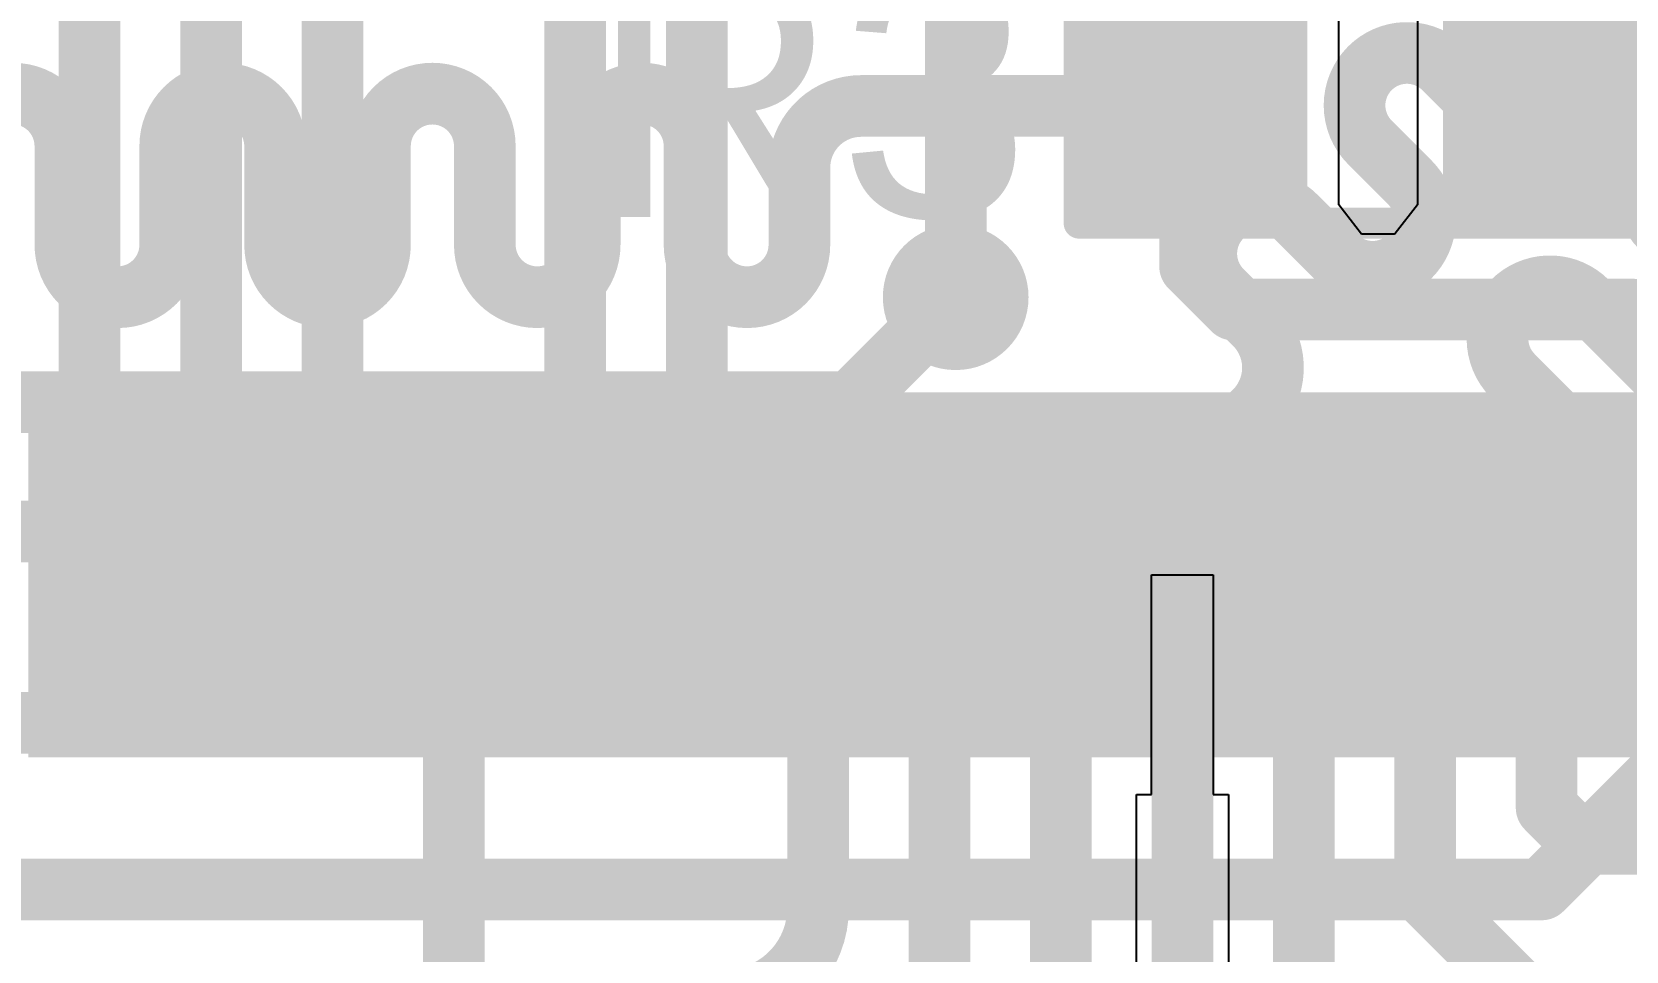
# Model space of a CAD drawing. Header units: millimetres. Extents: x -0.06 to 2.07, y -0.2 to 1.65.
# Drawn here: x 1.0002 to 1.2587, y 0.162 to 0.311 of the extents above; entities that cross this region are included whole.
import ezdxf

# ---------------------------------------------------------------- set-up
doc = ezdxf.new("R2010")
doc.units = ezdxf.units.MM
doc.header["$MEASUREMENT"] = 0
for name, color, linetype in [('BottomLayer', 5, 'Continuous'), ('TopLayer', 1, 'Continuous'), ('TopOverlay', 2, 'Continuous'), ('TopPaste', 8, 'Continuous'), ('TopSolder', 216, 'Continuous'), ('ViaHoleLayer', 16, 'Continuous')]:
    doc.layers.add(name, color=color, linetype=linetype)
doc.styles.add('Arial', font='', dxfattribs={"height": 0.2})
doc.styles.get('Arial').set_extended_font_data('Arial')

# ---------------------------------------------------------------- blocks, each defined once
blk = doc.blocks.new('R___0603_16')
at = {"layer": 'TopLayer'}
for points in [[(-0.015, 0.0175), (-0.015, -0.0175), (-0.045, -0.0175), (-0.045, 0.0175)], [(0.045, 0.0175), (0.045, -0.0175), (0.015, -0.0175), (0.015, 0.0175)]]:
    blk.add_hatch(color=1, dxfattribs=at).paths.add_polyline_path(points)
at = {"layer": 'TopPaste'}
for points in [[(-0.015, 0.0175), (-0.015, -0.0175), (-0.045, -0.0175), (-0.045, 0.0175)], [(0.045, 0.0175), (0.045, -0.0175), (0.015, -0.0175), (0.015, 0.0175)]]:
    blk.add_hatch(color=8, dxfattribs=at).paths.add_polyline_path(points)
at = {"layer": 'TopSolder'}
for points in [[(-0.011, 0.0215), (-0.011, -0.0215), (-0.049, -0.0215), (-0.049, 0.0215)], [(0.049, 0.0215), (0.049, -0.0215), (0.011, -0.0215), (0.011, 0.0215)]]:
    blk.add_hatch(color=216, dxfattribs=at).paths.add_polyline_path(points)
at = {"layer": 'TopOverlay', "const_width": 0.005}
for points in [[(0.048, 0.021), (-0.048, 0.021)], [(-0.048, 0.021), (-0.048, -0.021)], [(0.048, 0.021), (0.048, -0.021)], [(0.048, -0.021), (-0.048, -0.021)]]:
    blk.add_lwpolyline(points, dxfattribs=at)
at = {"layer": 'TopOverlay', "const_width": 0.0025}
for points in [[(-0.04925, 0.021, 1), (-0.04675, 0.021, 1)], [(-0.04925, 0.021, 1), (-0.04675, 0.021, 1)], [(0.04675, 0.021, 1), (0.04925, 0.021, 1)], [(0.04675, 0.021, 1), (0.04925, 0.021, 1)], [(-0.04925, -0.021, 1), (-0.04675, -0.021, 1)], [(-0.04925, -0.021, 1), (-0.04675, -0.021, 1)], [(0.04675, -0.021, 1), (0.04925, -0.021, 1)], [(0.04675, -0.021, 1), (0.04925, -0.021, 1)]]:
    blk.add_lwpolyline(points, format="xyb", close=True, dxfattribs=at)
blk = doc.blocks.new('FH12A_40S_0_5SH_55__27')
at = {"layer": 'TopLayer'}
for points in [[(-0.33071, -0.03839), (-0.3189, -0.03839), (-0.3189, -0.08957), (-0.33071, -0.08957)], [(-0.31102, -0.03839), (-0.29921, -0.03839), (-0.29921, -0.08957), (-0.31102, -0.08957)], [(-0.29134, -0.03839), (-0.27953, -0.03839), (-0.27953, -0.08957), (-0.29134, -0.08957)], [(-0.27165, -0.03839), (-0.25984, -0.03839), (-0.25984, -0.08957), (-0.27165, -0.08957)], [(-0.25197, -0.03839), (-0.24016, -0.03839), (-0.24016, -0.08957), (-0.25197, -0.08957)], [(-0.23228, -0.03839), (-0.22047, -0.03839), (-0.22047, -0.08957), (-0.23228, -0.08957)], [(-0.2126, -0.03839), (-0.20079, -0.03839), (-0.20079, -0.08957), (-0.2126, -0.08957)], [(-0.19291, -0.03839), (-0.1811, -0.03839), (-0.1811, -0.08957), (-0.19291, -0.08957)], [(-0.17323, -0.03839), (-0.16142, -0.03839), (-0.16142, -0.08957), (-0.17323, -0.08957)], [(-0.15354, -0.03839), (-0.14173, -0.03839), (-0.14173, -0.08957), (-0.15354, -0.08957)], [(-0.13386, -0.03839), (-0.12205, -0.03839), (-0.12205, -0.08957), (-0.13386, -0.08957)], [(-0.11417, -0.03839), (-0.10236, -0.03839), (-0.10236, -0.08957), (-0.11417, -0.08957)], [(-0.09449, -0.03839), (-0.08268, -0.03839), (-0.08268, -0.08957), (-0.09449, -0.08957)]]:
    blk.add_hatch(color=1, dxfattribs=at).paths.add_polyline_path(points)
at = {"layer": 'TopPaste'}
for points in [[(-0.33071, -0.03839), (-0.3189, -0.03839), (-0.3189, -0.08957), (-0.33071, -0.08957)], [(-0.31102, -0.03839), (-0.29921, -0.03839), (-0.29921, -0.08957), (-0.31102, -0.08957)], [(-0.29134, -0.03839), (-0.27953, -0.03839), (-0.27953, -0.08957), (-0.29134, -0.08957)], [(-0.27165, -0.03839), (-0.25984, -0.03839), (-0.25984, -0.08957), (-0.27165, -0.08957)], [(-0.25197, -0.03839), (-0.24016, -0.03839), (-0.24016, -0.08957), (-0.25197, -0.08957)], [(-0.23228, -0.03839), (-0.22047, -0.03839), (-0.22047, -0.08957), (-0.23228, -0.08957)], [(-0.2126, -0.03839), (-0.20079, -0.03839), (-0.20079, -0.08957), (-0.2126, -0.08957)], [(-0.19291, -0.03839), (-0.1811, -0.03839), (-0.1811, -0.08957), (-0.19291, -0.08957)], [(-0.17323, -0.03839), (-0.16142, -0.03839), (-0.16142, -0.08957), (-0.17323, -0.08957)], [(-0.15354, -0.03839), (-0.14173, -0.03839), (-0.14173, -0.08957), (-0.15354, -0.08957)], [(-0.13386, -0.03839), (-0.12205, -0.03839), (-0.12205, -0.08957), (-0.13386, -0.08957)], [(-0.11417, -0.03839), (-0.10236, -0.03839), (-0.10236, -0.08957), (-0.11417, -0.08957)], [(-0.09449, -0.03839), (-0.08268, -0.03839), (-0.08268, -0.08957), (-0.09449, -0.08957)]]:
    blk.add_hatch(color=8, dxfattribs=at).paths.add_polyline_path(points)
at = {"layer": 'TopSolder'}
for points in [[(-0.35439, -0.03439), (-0.33458, -0.03439), (-0.33458, -0.09357), (-0.35439, -0.09357)], [(-0.33471, -0.03439), (-0.3149, -0.03439), (-0.3149, -0.09357), (-0.33471, -0.09357)], [(-0.31502, -0.03439), (-0.29521, -0.03439), (-0.29521, -0.09357), (-0.31502, -0.09357)], [(-0.29534, -0.03439), (-0.27553, -0.03439), (-0.27553, -0.09357), (-0.29534, -0.09357)], [(-0.27565, -0.03439), (-0.25584, -0.03439), (-0.25584, -0.09357), (-0.27565, -0.09357)], [(-0.25597, -0.03439), (-0.23616, -0.03439), (-0.23616, -0.09357), (-0.25597, -0.09357)], [(-0.23628, -0.03439), (-0.21647, -0.03439), (-0.21647, -0.09357), (-0.23628, -0.09357)], [(-0.2166, -0.03439), (-0.19679, -0.03439), (-0.19679, -0.09357), (-0.2166, -0.09357)], [(-0.19691, -0.03439), (-0.1771, -0.03439), (-0.1771, -0.09357), (-0.19691, -0.09357)], [(-0.17723, -0.03439), (-0.15742, -0.03439), (-0.15742, -0.09357), (-0.17723, -0.09357)], [(-0.15754, -0.03439), (-0.13773, -0.03439), (-0.13773, -0.09357), (-0.15754, -0.09357)], [(-0.13786, -0.03439), (-0.11805, -0.03439), (-0.11805, -0.09357), (-0.13786, -0.09357)], [(-0.11817, -0.03439), (-0.09836, -0.03439), (-0.09836, -0.09357), (-0.11817, -0.09357)], [(-0.09849, -0.03439), (-0.07868, -0.03439), (-0.07868, -0.09357), (-0.09849, -0.09357)]]:
    blk.add_hatch(color=216, dxfattribs=at).paths.add_polyline_path(points)

msp = doc.modelspace()

# ---------------------------------------------------------------- hatches: boundary and pattern name
at = {"layer": 'BottomLayer'}
h = msp.add_hatch(color=5, dxfattribs=at)
edge = h.paths.add_edge_path()
edge.add_arc((1.15, 0.268), 0.01181, 0, 360)
at = {"layer": 'TopLayer'}
for points in [[(1.3, 0.38), (1.232, 0.38), (1.232, 0.283), (1.3, 0.283)], [(1.171, 0.283), (1.205, 0.283), (1.205, 0.364), (1.171, 0.364)]]:
    msp.add_hatch(color=1, dxfattribs=at).paths.add_polyline_path(points)
h = msp.add_hatch(color=1, dxfattribs=at)
edge = h.paths.add_edge_path()
edge.add_arc((1.15, 0.268), 0.01181, 0, 360)
at = {"layer": 'ViaHoleLayer'}
h = msp.add_hatch(color=16, dxfattribs=at)
edge = h.paths.add_edge_path()
edge.add_arc((1.15, 0.268), 0.00591, 0, 360)

# ---------------------------------------------------------------- linework, layer by layer
at = {"layer": 'BottomLayer', "const_width": 0.01}
for points in [[(1.19077, 0.31691, -0.414218), (1.19077, 0.30277)], [(1.24765, 0.31067, -0.414214), (1.24765, 0.29865)], [(1.21715, 0.30511, -0.414214), (1.22917, 0.30511)], [(1.21715, 0.29309, -0.414209), (1.21715, 0.30511)], [(0.98866, 0.2925, -1), (1.00566, 0.2925)], [(1.02266, 0.2925, -1), (1.03966, 0.2925)], [(1.05666, 0.2925, -1), (1.07366, 0.2925)], [(1.09066, 0.2925, -1), (1.10766, 0.2925)], [(1.12466, 0.289, -0.414214), (1.13466, 0.299)], [(1.24765, 0.29865, -0.414209), (1.23563, 0.29865)], [(1.26436, 0.2793, -0.414209), (1.26436, 0.29132)], [(1.22361, 0.28663, -0.414214), (1.22361, 0.27461)], [(1.19311, 0.28107, -0.414214), (1.20513, 0.28107)], [(1.19311, 0.26905, -0.414209), (1.19311, 0.28107)], [(1.02266, 0.2765, -1), (1.00566, 0.2765)], [(1.05666, 0.2765, -1), (1.03966, 0.2765)], [(1.09066, 0.2765, -1), (1.07366, 0.2765)], [(1.12466, 0.2765, -1), (1.10766, 0.2765)], [(1.22361, 0.27461, -0.414209), (1.21159, 0.27461)], [(1.24032, 0.26728, -0.414214), (1.25234, 0.26728)], [(1.24032, 0.25526, -0.414209), (1.24032, 0.26728)], [(1.19851, 0.26365, -0.414218), (1.19851, 0.24951)], [(1.21628, 0.24324, -0.414214), (1.2283, 0.24324)], [(1.21628, 0.23122, -0.414209), (1.21628, 0.24324)], [(1.25557, 0.24001, -0.414214), (1.25557, 0.22799)], [(1.25557, 0.22799, -0.414209), (1.24355, 0.22799)], [(1.22918, 0.21832, -0.414218), (1.22918, 0.20418)]]:
    msp.add_lwpolyline(points, format="xyb", dxfattribs=at)
for points in [[(1.24119, 0.31713), (1.24765, 0.31067)], [(1.187, 0.299), (1.19077, 0.30277)], [(1.22917, 0.30511), (1.23563, 0.29865)], [(1.13466, 0.299), (1.162, 0.299)], [(1.162, 0.299), (1.17332, 0.299)], [(1.17332, 0.299), (1.187, 0.299)], [(1.00566, 0.2765), (1.00566, 0.2925)], [(1.02266, 0.2765), (1.02266, 0.2925)], [(1.03966, 0.2765), (1.03966, 0.2925)], [(1.05666, 0.2765), (1.05666, 0.2925)], [(1.07366, 0.2765), (1.07366, 0.2925)], [(1.09066, 0.2765), (1.09066, 0.2925)], [(1.10766, 0.2765), (1.10766, 0.2925)], [(1.21715, 0.29309), (1.22361, 0.28663)], [(1.12466, 0.2765), (1.12466, 0.289)], [(1.20513, 0.28107), (1.21159, 0.27461)], [(1.19311, 0.26905), (1.19851, 0.26365)], [(1.133, 0.251), (1.15, 0.268)], [(1.25234, 0.26728), (1.2663, 0.25332)], [(1.24032, 0.25526), (1.25557, 0.24001)], [(0.852, 0.251), (1.133, 0.251)], [(1.179, 0.23), (1.19851, 0.24951)], [(1.2283, 0.24324), (1.24355, 0.22799)], [(1.21628, 0.23122), (1.22918, 0.21832)], [(0.892, 0.23), (1.14872, 0.23)], [(1.14872, 0.23), (1.179, 0.23)], [(1.224, 0.199), (1.22918, 0.20418)], [(0.795, 0.199), (1.11697, 0.199)], [(1.11697, 0.199), (1.224, 0.199)], [(1.24875, 0.17575), (1.26431, 0.19131)], [(1.245, 0.172), (1.24875, 0.17575)], [(0.745, 0.172), (1.245, 0.172)]]:
    msp.add_lwpolyline(points, dxfattribs=at)
at = {"layer": 'BottomLayer', "const_width": 0.005}
for points in [[(1.24515, 0.31067, 1), (1.25015, 0.31067, 1)], [(1.24515, 0.31067, 1), (1.25015, 0.31067, 1)], [(1.18827, 0.30277, 1), (1.19327, 0.30277, 1)], [(1.18827, 0.30277, 1), (1.19327, 0.30277, 1)], [(1.21465, 0.30511, 1), (1.21965, 0.30511, 1)], [(1.21465, 0.30511, 1), (1.21965, 0.30511, 1)], [(1.22667, 0.30511, 1), (1.23167, 0.30511, 1)], [(1.22667, 0.30511, 1), (1.23167, 0.30511, 1)], [(1.13216, 0.299, 1), (1.13716, 0.299, 1)], [(1.13216, 0.299, 1), (1.13716, 0.299, 1)], [(1.1595, 0.299, 1), (1.1645, 0.299, 1)], [(1.1595, 0.299, 1), (1.1645, 0.299, 1)], [(1.17082, 0.299, 1), (1.17582, 0.299, 1)], [(1.17082, 0.299, 1), (1.17582, 0.299, 1)], [(1.1845, 0.299, 1), (1.1895, 0.299, 1)], [(1.1845, 0.299, 1), (1.1895, 0.299, 1)], [(1.23313, 0.29865, 1), (1.23813, 0.29865, 1)], [(1.23313, 0.29865, 1), (1.23813, 0.29865, 1)], [(1.24515, 0.29865, 1), (1.25015, 0.29865, 1)], [(1.24515, 0.29865, 1), (1.25015, 0.29865, 1)], [(1.00316, 0.2925, 1), (1.00816, 0.2925, 1)], [(1.00316, 0.2925, 1), (1.00816, 0.2925, 1)], [(1.02016, 0.2925, 1), (1.02516, 0.2925, 1)], [(1.02016, 0.2925, 1), (1.02516, 0.2925, 1)], [(1.03716, 0.2925, 1), (1.04216, 0.2925, 1)], [(1.03716, 0.2925, 1), (1.04216, 0.2925, 1)], [(1.05416, 0.2925, 1), (1.05916, 0.2925, 1)], [(1.05416, 0.2925, 1), (1.05916, 0.2925, 1)], [(1.07116, 0.2925, 1), (1.07616, 0.2925, 1)], [(1.07116, 0.2925, 1), (1.07616, 0.2925, 1)], [(1.08816, 0.2925, 1), (1.09316, 0.2925, 1)], [(1.08816, 0.2925, 1), (1.09316, 0.2925, 1)], [(1.10516, 0.2925, 1), (1.11016, 0.2925, 1)], [(1.10516, 0.2925, 1), (1.11016, 0.2925, 1)], [(1.21465, 0.29309, 1), (1.21965, 0.29309, 1)], [(1.21465, 0.29309, 1), (1.21965, 0.29309, 1)], [(1.12216, 0.289, 1), (1.12716, 0.289, 1)], [(1.12216, 0.289, 1), (1.12716, 0.289, 1)], [(1.22111, 0.28663, 1), (1.22611, 0.28663, 1)], [(1.22111, 0.28663, 1), (1.22611, 0.28663, 1)], [(1.19061, 0.28107, 1), (1.19561, 0.28107, 1)], [(1.19061, 0.28107, 1), (1.19561, 0.28107, 1)], [(1.20263, 0.28107, 1), (1.20763, 0.28107, 1)], [(1.20263, 0.28107, 1), (1.20763, 0.28107, 1)], [(1.00316, 0.2765, 1), (1.00816, 0.2765, 1)], [(1.00316, 0.2765, 1), (1.00816, 0.2765, 1)], [(1.02016, 0.2765, 1), (1.02516, 0.2765, 1)], [(1.02016, 0.2765, 1), (1.02516, 0.2765, 1)], [(1.03716, 0.2765, 1), (1.04216, 0.2765, 1)], [(1.03716, 0.2765, 1), (1.04216, 0.2765, 1)], [(1.05416, 0.2765, 1), (1.05916, 0.2765, 1)], [(1.05416, 0.2765, 1), (1.05916, 0.2765, 1)], [(1.07116, 0.2765, 1), (1.07616, 0.2765, 1)], [(1.07116, 0.2765, 1), (1.07616, 0.2765, 1)], [(1.08816, 0.2765, 1), (1.09316, 0.2765, 1)], [(1.08816, 0.2765, 1), (1.09316, 0.2765, 1)], [(1.10516, 0.2765, 1), (1.11016, 0.2765, 1)], [(1.10516, 0.2765, 1), (1.11016, 0.2765, 1)], [(1.12216, 0.2765, 1), (1.12716, 0.2765, 1)], [(1.12216, 0.2765, 1), (1.12716, 0.2765, 1)], [(1.20909, 0.27461, 1), (1.21409, 0.27461, 1)], [(1.20909, 0.27461, 1), (1.21409, 0.27461, 1)], [(1.22111, 0.27461, 1), (1.22611, 0.27461, 1)], [(1.22111, 0.27461, 1), (1.22611, 0.27461, 1)], [(1.19061, 0.26905, 1), (1.19561, 0.26905, 1)], [(1.19061, 0.26905, 1), (1.19561, 0.26905, 1)], [(1.1475, 0.268, 1), (1.1525, 0.268, 1)], [(1.23782, 0.26728, 1), (1.24282, 0.26728, 1)], [(1.23782, 0.26728, 1), (1.24282, 0.26728, 1)], [(1.24984, 0.26728, 1), (1.25484, 0.26728, 1)], [(1.24984, 0.26728, 1), (1.25484, 0.26728, 1)], [(1.19601, 0.26365, 1), (1.20101, 0.26365, 1)], [(1.19601, 0.26365, 1), (1.20101, 0.26365, 1)], [(1.23782, 0.25526, 1), (1.24282, 0.25526, 1)], [(1.23782, 0.25526, 1), (1.24282, 0.25526, 1)], [(1.1305, 0.251, 1), (1.1355, 0.251, 1)], [(1.1305, 0.251, 1), (1.1355, 0.251, 1)], [(1.19601, 0.24951, 1), (1.20101, 0.24951, 1)], [(1.19601, 0.24951, 1), (1.20101, 0.24951, 1)], [(1.21378, 0.24324, 1), (1.21878, 0.24324, 1)], [(1.21378, 0.24324, 1), (1.21878, 0.24324, 1)], [(1.2258, 0.24324, 1), (1.2308, 0.24324, 1)], [(1.2258, 0.24324, 1), (1.2308, 0.24324, 1)], [(1.25307, 0.24001, 1), (1.25807, 0.24001, 1)], [(1.25307, 0.24001, 1), (1.25807, 0.24001, 1)], [(1.21378, 0.23122, 1), (1.21878, 0.23122, 1)], [(1.21378, 0.23122, 1), (1.21878, 0.23122, 1)], [(1.14622, 0.23, 1), (1.15122, 0.23, 1)], [(1.14622, 0.23, 1), (1.15122, 0.23, 1)], [(1.1765, 0.23, 1), (1.1815, 0.23, 1)], [(1.1765, 0.23, 1), (1.1815, 0.23, 1)], [(1.24105, 0.22799, 1), (1.24605, 0.22799, 1)], [(1.24105, 0.22799, 1), (1.24605, 0.22799, 1)], [(1.25307, 0.22799, 1), (1.25807, 0.22799, 1)], [(1.25307, 0.22799, 1), (1.25807, 0.22799, 1)], [(1.22668, 0.21832, 1), (1.23168, 0.21832, 1)], [(1.22668, 0.21832, 1), (1.23168, 0.21832, 1)], [(1.22668, 0.20418, 1), (1.23168, 0.20418, 1)], [(1.22668, 0.20418, 1), (1.23168, 0.20418, 1)], [(1.11447, 0.199, 1), (1.11947, 0.199, 1)], [(1.11447, 0.199, 1), (1.11947, 0.199, 1)], [(1.2215, 0.199, 1), (1.2265, 0.199, 1)], [(1.2215, 0.199, 1), (1.2265, 0.199, 1)], [(1.24625, 0.17575, 1), (1.25125, 0.17575, 1)], [(1.24625, 0.17575, 1), (1.25125, 0.17575, 1)], [(1.2425, 0.172, 1), (1.2475, 0.172, 1)], [(1.2425, 0.172, 1), (1.2475, 0.172, 1)]]:
    msp.add_lwpolyline(points, format="xyb", close=True, dxfattribs=at)
at = {"layer": 'TopLayer'}
for p, q in [((1.21214, 0.283), (1.21214, 0.364)), ((1.22486, 0.332), (1.22486, 0.283)), ((1.21579, 0.27824), (1.21214, 0.283)), ((1.22486, 0.283), (1.22127, 0.27832)), ((1.2211, 0.27824), (1.21579, 0.27824)), ((1.22127, 0.27832), (1.2211, 0.27824)), ((1.18175, 0.18739), (1.18175, 0.22298)), ((1.18175, 0.22298), (1.19175, 0.22298)), ((1.19175, 0.22298), (1.19175, 0.18739)), ((1.1793, 0.03598), (1.1793, 0.18739)), ((1.1793, 0.18739), (1.18175, 0.18739)), ((1.19175, 0.18739), (1.1942, 0.18739)), ((1.1942, 0.18739), (1.1942, 0.10057))]:
    msp.add_line(p, q, dxfattribs=at)
at = {"layer": 'TopLayer', "const_width": 0.01}
for points in [[(1.15, 0.268), (1.15, 0.3505)], [(1.04895, 0.31495), (1.081, 0.347)], [(1.00958, 0.22298), (1.00958, 0.33258)], [(1.02927, 0.22298), (1.02927, 0.32427)], [(1.08832, 0.22298), (1.08832, 0.32432)], [(1.10801, 0.22298), (1.10801, 0.31801)], [(1.04895, 0.22298), (1.04895, 0.31495)], [(1.188, 0.273), (1.188, 0.301)], [(1.188, 0.273), (1.195, 0.266)], [(1.195, 0.266), (1.25963, 0.266)], [(1.25963, 0.266), (1.26549, 0.26014)], [(1.06864, 0.06764), (1.06864, 0.22298)], [(1.12769, 0.2201), (1.12769, 0.22298)], [(1.14738, -0.01538), (1.14738, 0.22298)], [(1.16706, 0.00794), (1.16706, 0.22298)], [(1.18675, 0.01425), (1.18675, 0.22298)], [(1.20643, 0.10057), (1.20643, 0.22298)], [(1.22612, 0.17088), (1.22612, 0.22298)], [(1.2458, 0.18525), (1.2458, 0.22298)], [(1.12769, 0.169), (1.12769, 0.2201)], [(1.2458, 0.18525), (1.25166, 0.17939)], [(1.25166, 0.17939), (1.47839, 0.17939)], [(1.22612, 0.17088), (1.242, 0.155)]]:
    msp.add_lwpolyline(points, dxfattribs=at)
at = {"layer": 'TopLayer', "const_width": 0.005}
for points in [[(1.04645, 0.31495, 1), (1.05145, 0.31495, 1)], [(1.04645, 0.31495, 1), (1.05145, 0.31495, 1)], [(1.1855, 0.301, 1), (1.1905, 0.301, 1)], [(1.1855, 0.273, 1), (1.1905, 0.273, 1)], [(1.1855, 0.273, 1), (1.1905, 0.273, 1)], [(1.1475, 0.268, 1), (1.1525, 0.268, 1)], [(1.1925, 0.266, 1), (1.1975, 0.266, 1)], [(1.1925, 0.266, 1), (1.1975, 0.266, 1)], [(1.25713, 0.266, 1), (1.26213, 0.266, 1)], [(1.25713, 0.266, 1), (1.26213, 0.266, 1)], [(1.00708, 0.22298, 1), (1.01208, 0.22298, 1)], [(1.02677, 0.22298, 1), (1.03177, 0.22298, 1)], [(1.04645, 0.22298, 1), (1.05145, 0.22298, 1)], [(1.06614, 0.22298, 1), (1.07114, 0.22298, 1)], [(1.08582, 0.22298, 1), (1.09082, 0.22298, 1)], [(1.10551, 0.22298, 1), (1.11051, 0.22298, 1)], [(1.12519, 0.22298, 1), (1.13019, 0.22298, 1)], [(1.14488, 0.22298, 1), (1.14988, 0.22298, 1)], [(1.16456, 0.22298, 1), (1.16956, 0.22298, 1)], [(1.18425, 0.22298, 1), (1.18925, 0.22298, 1)], [(1.20393, 0.22298, 1), (1.20893, 0.22298, 1)], [(1.22362, 0.22298, 1), (1.22862, 0.22298, 1)], [(1.2433, 0.22298, 1), (1.2483, 0.22298, 1)], [(1.12519, 0.2201, 1), (1.13019, 0.2201, 1)], [(1.12519, 0.2201, 1), (1.13019, 0.2201, 1)], [(1.2433, 0.18525, 1), (1.2483, 0.18525, 1)], [(1.2433, 0.18525, 1), (1.2483, 0.18525, 1)], [(1.24916, 0.17939, 1), (1.25416, 0.17939, 1)], [(1.24916, 0.17939, 1), (1.25416, 0.17939, 1)], [(1.22362, 0.17088, 1), (1.22862, 0.17088, 1)], [(1.22362, 0.17088, 1), (1.22862, 0.17088, 1)], [(1.12519, 0.169, 1), (1.13019, 0.169, 1)], [(1.12519, 0.169, 1), (1.13019, 0.169, 1)]]:
    msp.add_lwpolyline(points, format="xyb", close=True, dxfattribs=at)
at = {"layer": 'TopLayer', "const_width": 0.01}
msp.add_lwpolyline([(1.12769, 0.169, -0.414214), (1.11269, 0.154)], format="xyb", dxfattribs=at)

# ---------------------------------------------------------------- block references
at = {"rotation": 180}
for name, p in [('R___0603_16', (1.218, 0.301)), ('FH12A_40S_0_5SH_55__27', (0.921, 0.159))]:
    msp.add_blockref(name, p, dxfattribs=at)

# ---------------------------------------------------------------- texts
at = {"layer": 'TopOverlay', "style": 'Arial'}
msp.add_text('R3', height=0.04, dxfattribs=at).set_placement((1.09068, 0.28101))

doc.saveas('drawing.dxf')
